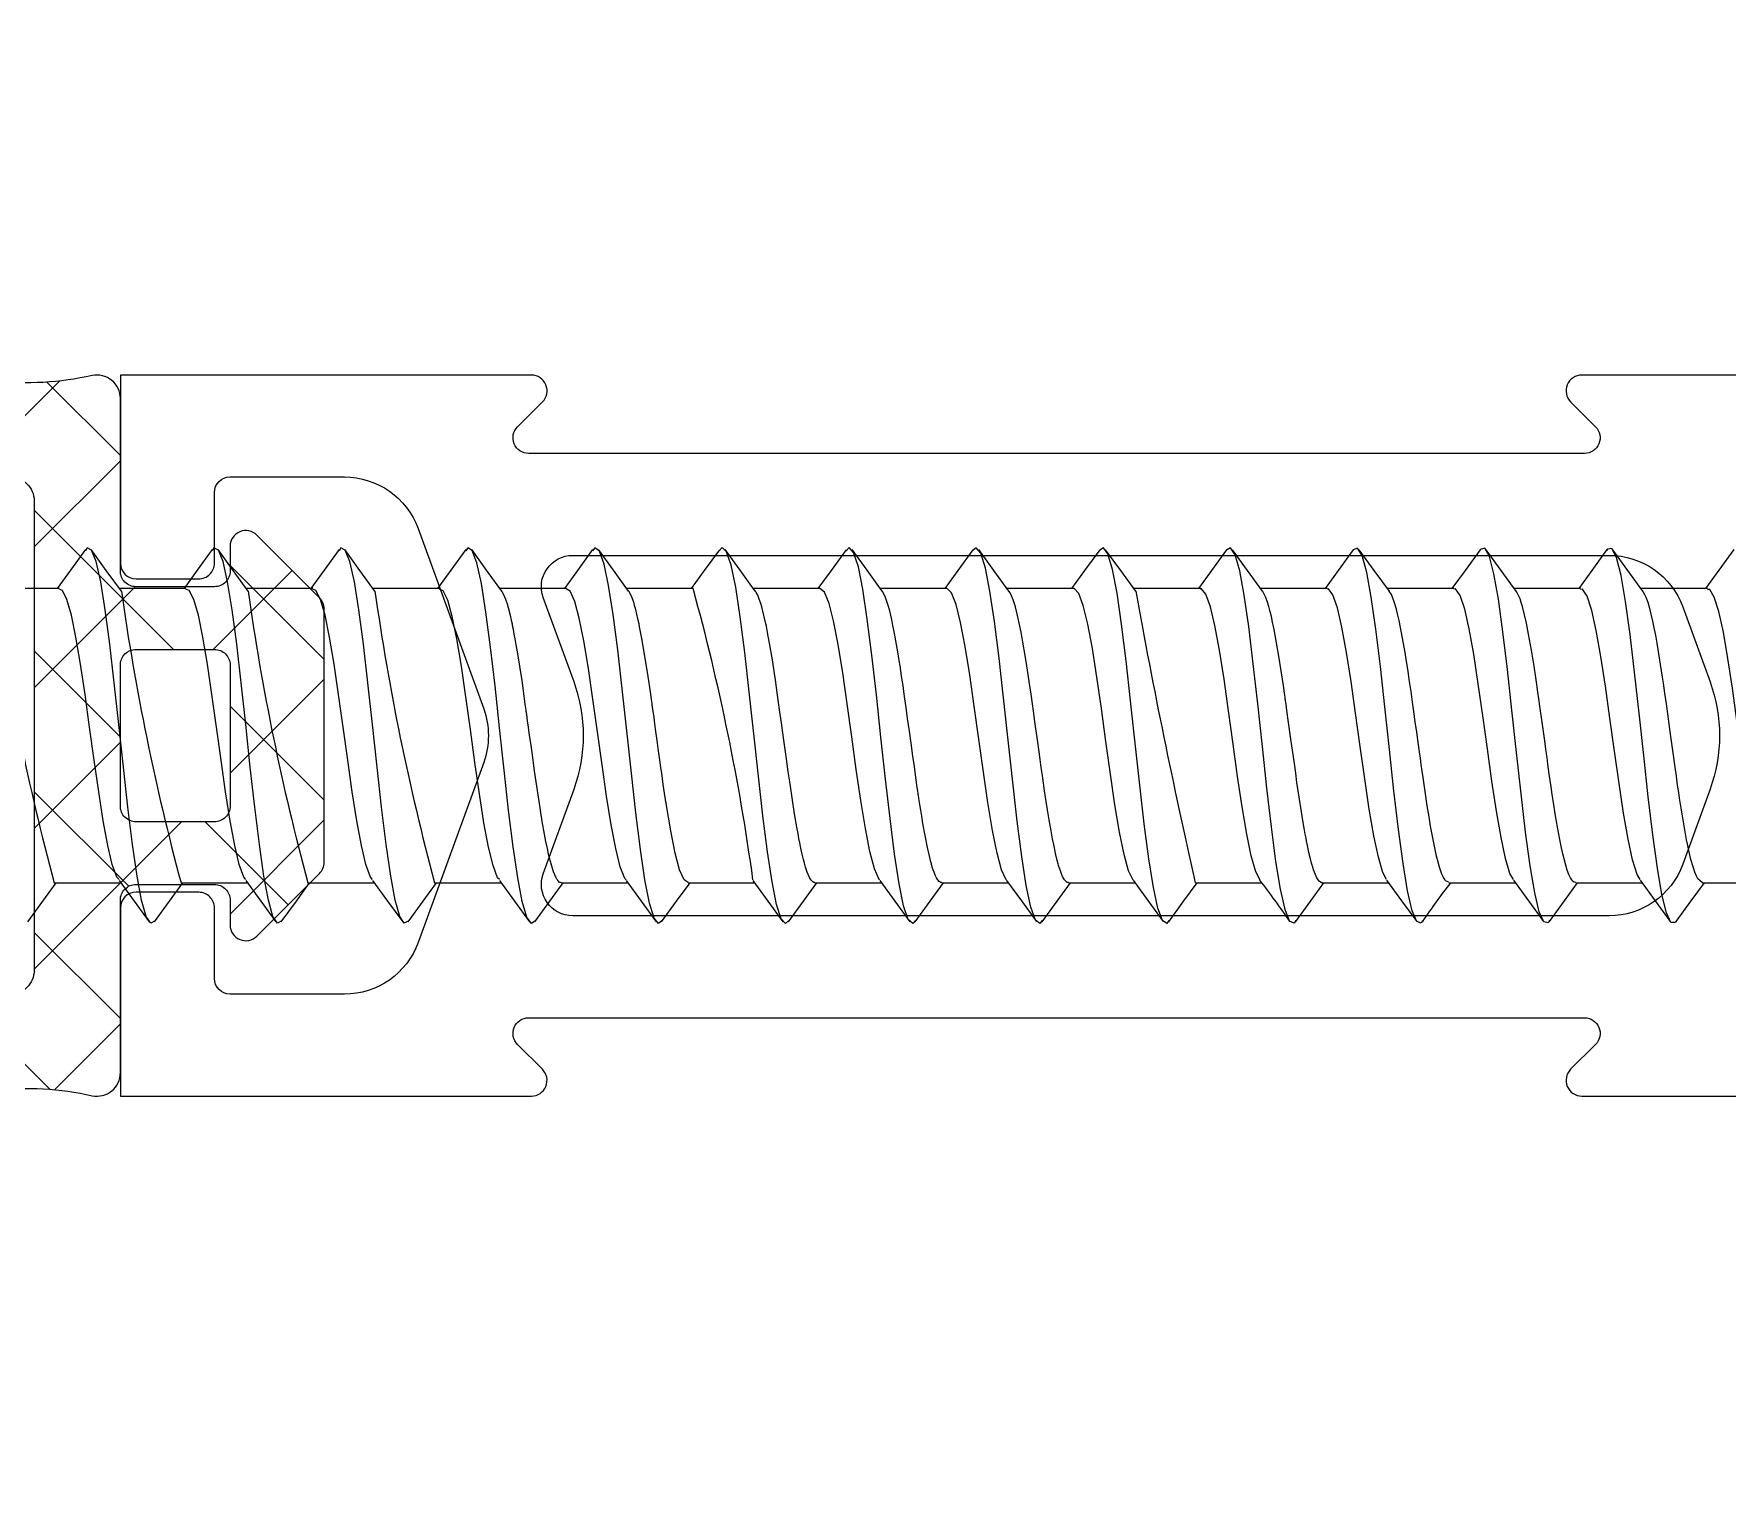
# Model space of a CAD drawing. Header units: millimetres. Extents: x 12 to 3612, y 18 to 315.
# Drawn here: x 2820.78 to 2842.39, y 188.79 to 207.33 of the extents above; entities that cross this region are included whole.
import ezdxf

# ---------------------------------------------------------------- set-up
doc = ezdxf.new("R2010")
doc.units = ezdxf.units.MM
doc.linetypes.add('SLD-Katı', pattern=[0])

# ---------------------------------------------------------------- blocks, each defined once
blk = doc.blocks.new('V2 48 42')
at = {"color": 0, "linetype": 'SLD-Katı', "lineweight": 15}
for p, q in [((-41.809, 100.709), (-41.809, 101.557)), ((-45.565, 100.772), (-45.565, 99.924)), ((-41.809, 99.092), (-41.809, 99.939)), ((-45.565, 99.154), (-45.565, 98.306)), ((-41.809, 97.474), (-41.809, 98.322)), ((-45.565, 97.537), (-45.565, 96.689)), ((-41.809, 95.856), (-41.809, 96.704)), ((-45.565, 95.919), (-45.565, 95.071)), ((-41.809, 94.239), (-41.809, 95.088)), ((-45.565, 94.302), (-45.565, 93.454)), ((-41.809, 92.621), (-41.809, 93.469)), ((-45.565, 92.684), (-45.565, 91.836)), ((-41.809, 91.004), (-41.809, 91.852)), ((-45.565, 91.067), (-45.565, 90.219)), ((-41.809, 89.386), (-41.809, 90.234)), ((-45.565, 89.449), (-45.565, 88.601)), ((-41.809, 87.769), (-41.809, 88.617)), ((-45.565, 87.832), (-45.565, 86.984)), ((-41.809, 86.151), (-41.809, 86.999)), ((-45.565, 86.214), (-45.565, 85.366)), ((-41.809, 84.534), (-41.809, 85.382)), ((-45.565, 84.597), (-45.565, 83.749)), ((-41.809, 82.916), (-41.809, 83.764)), ((-45.565, 82.979), (-45.565, 82.131)), ((-41.809, 81.299), (-41.809, 82.147)), ((-45.565, 81.362), (-45.565, 80.514)), ((-41.809, 79.681), (-41.809, 80.529)), ((-45.565, 79.744), (-45.565, 78.896))]:
    blk.add_line(p, q, dxfattribs=at)
at = {"color": 0, "linetype": 'SLD-Katı', "lineweight": 15, "flags": 128}
for points in [[(-41.853, 101.532), (-41.906, 101.497), (-42.085, 101.439), (-42.341, 101.382), (-42.67, 101.323), (-43.048, 101.265), (-43.456, 101.208), (-43.88, 101.149), (-44.29, 101.092), (-44.671, 101.034), (-45.005, 100.975), (-45.269, 100.919), (-45.455, 100.86), (-45.552, 100.801), (-45.553, 100.772)], [(-46.062, 101.108), (-45.796, 100.916), (-45.565, 100.748)], [(-41.809, 100.709), (-41.809, 100.708), (-41.857, 100.651), (-41.893, 100.631), (-41.945, 100.61), (-42.01, 100.588), (-42.107, 100.561), (-42.219, 100.536), (-42.286, 100.521), (-42.358, 100.507), (-42.433, 100.493), (-42.537, 100.474), (-42.661, 100.453), (-42.762, 100.437), (-42.887, 100.417), (-42.959, 100.406), (-43.056, 100.392), (-43.171, 100.376), (-43.283, 100.361), (-43.467, 100.335), (-43.676, 100.306), (-44.093, 100.248), (-44.228, 100.229), (-44.354, 100.211), (-44.458, 100.196), (-44.649, 100.166), (-44.866, 100.13), (-44.941, 100.116), (-45.005, 100.104), (-45.06, 100.093), (-45.106, 100.084), (-45.149, 100.074), (-45.307, 100.037), (-45.386, 100.014), (-45.407, 100.007), (-45.442, 99.994), (-45.485, 99.975), (-45.523, 99.954), (-45.53, 99.948)], [(-41.314, 100.374), (-41.579, 100.565), (-41.809, 100.733)], [(-41.323, 100.374), (-41.302, 100.363), (-41.303, 100.307), (-41.425, 100.248), (-41.661, 100.19), (-41.996, 100.133), (-42.421, 100.074), (-42.907, 100.017), (-43.431, 99.959), (-43.973, 99.9), (-44.495, 99.843), (-44.978, 99.785), (-45.399, 99.726), (-45.729, 99.67), (-45.959, 99.611), (-46.074, 99.553), (-46.068, 99.496), (-46.053, 99.489)], [(-41.842, 99.915), (-41.578, 100.106), (-41.314, 100.298)], [(-45.531, 99.949), (-45.795, 99.757), (-46.059, 99.565)], [(-41.852, 99.915), (-41.916, 99.875), (-42.101, 99.817), (-42.363, 99.76), (-42.696, 99.701), (-43.077, 99.644), (-43.486, 99.586), (-43.911, 99.527), (-44.319, 99.47), (-44.698, 99.412), (-45.027, 99.353), (-45.285, 99.297), (-45.465, 99.238), (-45.555, 99.18), (-45.553, 99.154)], [(-46.06, 99.489), (-45.795, 99.298), (-45.565, 99.13)], [(-41.811, 99.092), (-41.815, 99.07), (-41.831, 99.052), (-41.845, 99.041), (-41.871, 99.025), (-41.916, 99.003), (-41.969, 98.984), (-42.18, 98.927), (-42.253, 98.911), (-42.34, 98.893), (-42.45, 98.872), (-42.663, 98.835), (-42.857, 98.804), (-42.934, 98.793), (-43.032, 98.778), (-43.196, 98.755), (-43.323, 98.737), (-43.407, 98.726), (-43.434, 98.722), (-43.45, 98.72), (-43.454, 98.719), (-43.455, 98.719), (-43.455, 98.719), (-43.455, 98.719), (-43.455, 98.719), (-43.455, 98.719), (-43.455, 98.719), (-43.455, 98.719), (-43.455, 98.719), (-43.455, 98.719), (-43.456, 98.719), (-43.457, 98.719), (-43.461, 98.718), (-43.513, 98.711), (-43.618, 98.696), (-43.829, 98.667), (-44.061, 98.635), (-44.157, 98.621), (-44.24, 98.61), (-44.338, 98.596), (-44.43, 98.583), (-44.571, 98.561), (-44.777, 98.528), (-44.98, 98.491), (-45.123, 98.462), (-45.23, 98.439), (-45.336, 98.411), (-45.385, 98.396), (-45.431, 98.381), (-45.482, 98.359), (-45.516, 98.341), (-45.53, 98.331)], [(-41.314, 98.756), (-41.579, 98.948), (-41.809, 99.115)], [(-41.326, 98.757), (-41.298, 98.742), (-41.308, 98.685), (-41.438, 98.626), (-41.682, 98.568), (-42.024, 98.512), (-42.455, 98.452), (-42.944, 98.395), (-43.47, 98.338), (-44.013, 98.278), (-44.531, 98.222), (-45.011, 98.164), (-45.427, 98.105), (-45.749, 98.048), (-45.971, 97.99), (-46.077, 97.931), (-46.063, 97.874), (-46.057, 97.872)], [(-41.842, 98.297), (-41.579, 98.489), (-41.314, 98.681)], [(-45.531, 98.331), (-45.794, 98.139), (-46.059, 97.948)], [(-41.851, 98.297), (-41.927, 98.253), (-42.118, 98.195), (-42.385, 98.139), (-42.723, 98.079), (-43.105, 98.022), (-43.517, 97.965), (-43.942, 97.906), (-44.348, 97.849), (-44.724, 97.791), (-45.049, 97.732), (-45.301, 97.675), (-45.475, 97.617), (-45.558, 97.558), (-45.554, 97.537)], [(-46.059, 97.872), (-45.795, 97.68), (-45.565, 97.513)], [(-41.818, 97.474), (-41.833, 97.432), (-41.85, 97.42), (-41.875, 97.405), (-41.92, 97.384), (-41.968, 97.367), (-42.006, 97.354), (-42.072, 97.336), (-42.148, 97.317), (-42.424, 97.259), (-42.531, 97.24), (-42.65, 97.22), (-42.79, 97.197), (-42.975, 97.169), (-43.151, 97.144), (-43.234, 97.132), (-43.316, 97.121), (-43.397, 97.11), (-43.478, 97.098), (-43.567, 97.086), (-43.732, 97.063), (-43.863, 97.045), (-43.959, 97.032), (-44.022, 97.023), (-44.113, 97.01), (-44.248, 96.991), (-44.402, 96.969), (-44.508, 96.953), (-44.631, 96.934), (-44.749, 96.914), (-45.066, 96.857), (-45.157, 96.838), (-45.24, 96.819), (-45.3, 96.804), (-45.395, 96.776), (-45.486, 96.74), (-45.529, 96.713)], [(-41.325, 97.138), (-41.294, 97.12), (-41.313, 97.064), (-41.452, 97.005), (-41.704, 96.947), (-42.053, 96.89), (-42.489, 96.831), (-42.981, 96.773), (-43.51, 96.716), (-44.052, 96.657), (-44.568, 96.6), (-45.044, 96.542), (-45.453, 96.483), (-45.769, 96.427), (-45.983, 96.368), (-46.08, 96.309), (-46.058, 96.254)], [(-41.843, 96.679), (-41.579, 96.871), (-41.314, 97.063)], [(-45.531, 96.714), (-45.795, 96.522), (-46.059, 96.33)], [(-41.849, 96.679), (-41.938, 96.632), (-42.135, 96.574), (-42.408, 96.517), (-42.749, 96.458), (-43.134, 96.401), (-43.548, 96.343), (-43.972, 96.284), (-44.376, 96.227), (-44.749, 96.169), (-45.07, 96.11), (-45.316, 96.054), (-45.484, 95.995), (-45.56, 95.936), (-45.555, 95.919)], [(-46.059, 96.254), (-45.795, 96.062), (-45.565, 95.895)], [(-41.811, 95.856), (-41.809, 95.848), (-41.829, 95.819), (-41.844, 95.806), (-41.871, 95.79), (-41.924, 95.766), (-41.973, 95.747), (-42.01, 95.736), (-42.022, 95.732), (-42.029, 95.73), (-42.031, 95.729), (-42.031, 95.729), (-42.031, 95.729), (-42.031, 95.729), (-42.031, 95.729), (-42.031, 95.729), (-42.031, 95.729), (-42.031, 95.729), (-42.031, 95.729), (-42.031, 95.729), (-42.032, 95.729), (-42.035, 95.728), (-42.06, 95.721), (-42.115, 95.707), (-42.195, 95.689), (-42.283, 95.67), (-42.339, 95.658), (-42.376, 95.651), (-42.431, 95.641), (-42.506, 95.627), (-42.602, 95.61), (-42.712, 95.592), (-43.087, 95.535), (-43.208, 95.519), (-43.329, 95.502), (-43.473, 95.482), (-43.64, 95.458), (-43.854, 95.429), (-44.008, 95.407), (-44.086, 95.396), (-44.132, 95.39), (-44.132, 95.39), (-44.133, 95.39), (-44.133, 95.39), (-44.133, 95.39), (-44.133, 95.39), (-44.133, 95.39), (-44.133, 95.39), (-44.133, 95.39), (-44.133, 95.39), (-44.14, 95.389), (-44.152, 95.387), (-44.178, 95.384), (-44.228, 95.377), (-44.327, 95.363), (-44.701, 95.305), (-44.872, 95.276), (-45.039, 95.244), (-45.133, 95.225), (-45.207, 95.209), (-45.284, 95.191), (-45.333, 95.177), (-45.389, 95.16), (-45.451, 95.138), (-45.525, 95.1), (-45.53, 95.096)], [(-41.313, 95.521), (-41.577, 95.712), (-41.809, 95.88)], [(-41.328, 95.521), (-41.292, 95.498), (-41.319, 95.442), (-41.467, 95.383), (-41.726, 95.325), (-42.082, 95.268), (-42.524, 95.209), (-43.018, 95.152), (-43.549, 95.094), (-44.091, 95.035), (-44.604, 94.978), (-45.077, 94.92), (-45.48, 94.861), (-45.788, 94.805), (-45.994, 94.746), (-46.083, 94.688), (-46.054, 94.637)], [(-45.531, 95.096), (-45.795, 94.904), (-46.059, 94.712)], [(-41.84, 95.066), (-41.949, 95.01), (-42.152, 94.952), (-42.431, 94.895), (-42.776, 94.836), (-43.164, 94.779), (-43.579, 94.721), (-44.003, 94.662), (-44.405, 94.606), (-44.775, 94.547), (-45.09, 94.488), (-45.331, 94.432), (-45.493, 94.373), (-45.562, 94.315), (-45.556, 94.302)], [(-46.059, 94.637), (-45.794, 94.445), (-45.565, 94.278)], [(-41.312, 93.902), (-41.576, 94.093), (-41.809, 94.263)], [(-41.327, 93.903), (-41.29, 93.877), (-41.326, 93.82), (-41.483, 93.761), (-41.749, 93.704), (-42.112, 93.646), (-42.559, 93.587), (-43.056, 93.53), (-43.589, 93.472), (-44.129, 93.413), (-44.64, 93.357), (-45.109, 93.298), (-45.506, 93.24), (-45.807, 93.183), (-46.005, 93.124), (-46.084, 93.066), (-46.051, 93.019)], [(-41.84, 93.446), (-41.584, 93.633), (-41.314, 93.828)], [(-45.531, 93.478), (-45.795, 93.287), (-46.059, 93.095)], [(-41.84, 93.447), (-41.961, 93.388), (-42.17, 93.331), (-42.454, 93.273), (-42.804, 93.214), (-43.193, 93.157), (-43.61, 93.099), (-44.033, 93.04), (-44.433, 92.984), (-44.8, 92.925), (-45.11, 92.867), (-45.346, 92.81), (-45.501, 92.751), (-45.564, 92.693), (-45.558, 92.684)], [(-46.059, 93.019), (-45.795, 92.827), (-45.565, 92.66)], [(-41.811, 92.621), (-41.813, 92.604), (-41.824, 92.589), (-41.847, 92.569), (-41.888, 92.546), (-41.924, 92.53), (-41.96, 92.517), (-41.993, 92.506), (-42.031, 92.494), (-42.054, 92.488), (-42.054, 92.488), (-42.054, 92.488), (-42.054, 92.488), (-42.054, 92.488), (-42.054, 92.488), (-42.054, 92.488), (-42.054, 92.488), (-42.055, 92.488), (-42.055, 92.487), (-42.057, 92.487), (-42.06, 92.486), (-42.067, 92.484), (-42.08, 92.481), (-42.108, 92.474), (-42.166, 92.46), (-42.297, 92.432), (-42.368, 92.418), (-42.472, 92.398), (-42.613, 92.373), (-42.741, 92.352), (-42.847, 92.336), (-42.982, 92.315), (-43.08, 92.302), (-43.179, 92.288), (-43.28, 92.274), (-43.382, 92.259), (-43.48, 92.246), (-43.632, 92.225), (-43.834, 92.196), (-43.997, 92.174), (-44.092, 92.16), (-44.215, 92.144), (-44.346, 92.125), (-44.466, 92.107), (-44.578, 92.09), (-44.711, 92.069), (-44.88, 92.039), (-45.007, 92.016), (-45.104, 91.996), (-45.219, 91.972), (-45.33, 91.943), (-45.421, 91.914), (-45.47, 91.894), (-45.509, 91.875), (-45.532, 91.86)], [(-41.311, 92.284), (-41.575, 92.475), (-41.809, 92.645)], [(-41.326, 92.284), (-41.288, 92.255), (-41.333, 92.198), (-41.498, 92.139), (-41.772, 92.082), (-42.142, 92.024), (-42.594, 91.965), (-43.094, 91.909), (-43.629, 91.85), (-44.168, 91.791), (-44.676, 91.735), (-45.141, 91.676), (-45.531, 91.618), (-45.825, 91.561), (-46.015, 91.502), (-46.085, 91.445), (-46.048, 91.401)], [(-41.839, 91.83), (-41.576, 92.02), (-41.313, 92.211)], [(-45.532, 91.861), (-45.795, 91.669), (-46.06, 91.477)], [(-41.842, 91.83), (-41.845, 91.825), (-41.974, 91.766), (-42.188, 91.709), (-42.477, 91.651), (-42.831, 91.592), (-43.222, 91.536), (-43.641, 91.477), (-44.063, 91.419), (-44.461, 91.362), (-44.825, 91.303), (-45.13, 91.245), (-45.36, 91.188), (-45.509, 91.129), (-45.564, 91.072), (-45.561, 91.067)], [(-46.059, 91.402), (-45.795, 91.21), (-45.565, 91.043)], [(-41.812, 91.004), (-41.81, 90.994), (-41.815, 90.983), (-41.826, 90.969), (-41.844, 90.954), (-41.872, 90.937), (-41.907, 90.92), (-41.942, 90.906), (-41.974, 90.895), (-42.009, 90.883), (-42.02, 90.88), (-42.025, 90.878), (-42.025, 90.878), (-42.025, 90.878), (-42.025, 90.878), (-42.025, 90.878), (-42.026, 90.878), (-42.026, 90.878), (-42.026, 90.878), (-42.026, 90.878), (-42.027, 90.878), (-42.028, 90.877), (-42.032, 90.877), (-42.038, 90.875), (-42.05, 90.871), (-42.077, 90.864), (-42.133, 90.85), (-42.26, 90.822), (-42.565, 90.764), (-42.657, 90.749), (-42.737, 90.735), (-42.806, 90.725), (-42.883, 90.713), (-42.928, 90.706), (-42.928, 90.706), (-42.928, 90.706), (-42.928, 90.706), (-42.928, 90.706), (-42.928, 90.706), (-42.929, 90.706), (-42.929, 90.706), (-42.93, 90.706), (-42.931, 90.705), (-42.934, 90.705), (-42.94, 90.704), (-42.952, 90.702), (-42.976, 90.699), (-43.024, 90.692), (-43.123, 90.678), (-43.324, 90.65), (-43.42, 90.636), (-43.56, 90.617), (-43.743, 90.592), (-43.907, 90.569), (-44.046, 90.549), (-44.158, 90.534), (-44.25, 90.521), (-44.328, 90.51), (-44.393, 90.5), (-44.447, 90.492), (-44.519, 90.482), (-44.538, 90.479), (-44.544, 90.478), (-44.546, 90.477), (-44.548, 90.477), (-44.549, 90.477), (-44.555, 90.476), (-44.575, 90.473), (-44.645, 90.462), (-44.755, 90.444), (-44.897, 90.419), (-44.97, 90.405), (-45.034, 90.393), (-45.091, 90.381), (-45.141, 90.371), (-45.185, 90.362), (-45.277, 90.34), (-45.346, 90.321), (-45.397, 90.305), (-45.451, 90.285), (-45.494, 90.266), (-45.527, 90.246), (-45.531, 90.243)], [(-41.31, 90.666), (-41.574, 90.857), (-41.809, 91.028)], [(-41.325, 90.666), (-41.288, 90.634), (-41.341, 90.577), (-41.515, 90.517), (-41.795, 90.46), (-42.172, 90.403), (-42.629, 90.344), (-43.132, 90.287), (-43.668, 90.228), (-44.206, 90.17), (-44.712, 90.113), (-45.172, 90.054), (-45.556, 89.996), (-45.842, 89.94), (-46.024, 89.88), (-46.086, 89.823), (-46.046, 89.784)], [(-41.838, 90.213), (-41.575, 90.404), (-41.312, 90.595)], [(-45.532, 90.243), (-45.796, 90.051), (-46.06, 89.859)], [(-41.844, 90.213), (-41.851, 90.204), (-41.987, 90.144), (-42.206, 90.088), (-42.501, 90.03), (-42.859, 89.971), (-43.252, 89.914), (-43.672, 89.856), (-44.093, 89.797), (-44.489, 89.74), (-44.849, 89.682), (-45.15, 89.623), (-45.374, 89.567), (-45.516, 89.507), (-45.565, 89.45), (-45.564, 89.449)], [(-46.059, 89.784), (-45.795, 89.592), (-45.565, 89.425)], [(-41.81, 89.386), (-41.811, 89.374), (-41.82, 89.358), (-41.829, 89.349), (-41.833, 89.345), (-41.843, 89.337), (-41.875, 89.318), (-41.942, 89.288), (-42.007, 89.266), (-42.057, 89.252), (-42.106, 89.239), (-42.172, 89.223), (-42.252, 89.206), (-42.32, 89.192), (-42.374, 89.182), (-42.437, 89.17), (-42.518, 89.155), (-42.69, 89.126), (-42.891, 89.094), (-43.07, 89.068), (-43.223, 89.046), (-43.418, 89.019), (-43.659, 88.986), (-43.851, 88.959), (-44.014, 88.936), (-44.11, 88.923), (-44.202, 88.91), (-44.301, 88.896), (-44.398, 88.882), (-44.479, 88.87), (-44.653, 88.843), (-44.867, 88.807), (-44.956, 88.79), (-45.028, 88.777), (-45.083, 88.766), (-45.111, 88.76), (-45.184, 88.744), (-45.274, 88.723), (-45.331, 88.708), (-45.374, 88.695), (-45.429, 88.676), (-45.477, 88.656), (-45.514, 88.637), (-45.529, 88.627), (-45.533, 88.625)], [(-41.31, 89.048), (-41.574, 89.24), (-41.809, 89.41)], [(-41.324, 89.049), (-41.287, 89.012), (-41.35, 88.955), (-41.532, 88.896), (-41.82, 88.839), (-42.203, 88.781), (-42.664, 88.722), (-43.17, 88.665), (-43.708, 88.607), (-44.244, 88.548), (-44.747, 88.492), (-45.203, 88.433), (-45.58, 88.375), (-45.86, 88.318), (-46.033, 88.259), (-46.086, 88.201), (-46.045, 88.166)], [(-41.838, 88.595), (-41.575, 88.787), (-41.311, 88.978)], [(-45.532, 88.625), (-45.796, 88.433), (-46.06, 88.242)], [(-46.059, 88.167), (-45.795, 87.975), (-45.565, 87.808)], [(-41.813, 87.769), (-41.845, 87.718), (-41.973, 87.66), (-42.185, 87.603), (-42.472, 87.546), (-42.822, 87.487), (-42.822, 87.487), (-42.822, 87.487), (-42.822, 87.487), (-42.823, 87.487), (-42.824, 87.487), (-42.826, 87.486), (-42.83, 87.486), (-42.841, 87.484), (-42.871, 87.48), (-42.954, 87.467), (-43.064, 87.451), (-43.209, 87.431), (-43.274, 87.422), (-43.348, 87.412), (-43.431, 87.4), (-43.523, 87.387), (-43.624, 87.373), (-43.74, 87.357), (-43.837, 87.344), (-43.916, 87.333), (-44, 87.321), (-44.044, 87.315), (-44.044, 87.315), (-44.044, 87.315), (-44.044, 87.315), (-44.044, 87.315), (-44.044, 87.315), (-44.044, 87.315), (-44.045, 87.315), (-44.045, 87.314), (-44.047, 87.314), (-44.05, 87.314), (-44.057, 87.313), (-44.069, 87.311), (-44.095, 87.308), (-44.146, 87.301), (-44.247, 87.287), (-44.442, 87.258), (-44.804, 87.2), (-44.924, 87.179), (-45.013, 87.162), (-45.075, 87.15), (-45.111, 87.142), (-45.177, 87.128), (-45.238, 87.115), (-45.294, 87.1), (-45.345, 87.086), (-45.371, 87.078), (-45.409, 87.066), (-45.454, 87.049), (-45.5, 87.028), (-45.528, 87.011), (-45.532, 87.007)], [(-41.31, 87.43), (-41.574, 87.622), (-41.809, 87.793)], [(-41.322, 87.431), (-41.288, 87.391), (-41.359, 87.333), (-41.55, 87.274), (-41.844, 87.217), (-42.235, 87.159), (-42.7, 87.1), (-43.208, 87.044), (-43.748, 86.985), (-44.282, 86.926), (-44.782, 86.87), (-45.234, 86.811), (-45.603, 86.753), (-45.876, 86.696), (-46.041, 86.637), (-46.085, 86.58), (-46.045, 86.549)], [(-41.838, 86.978), (-41.574, 87.17), (-41.31, 87.361)], [(-45.532, 87.008), (-45.796, 86.816), (-46.06, 86.624)], [(-41.848, 86.978), (-41.865, 86.96), (-42.014, 86.901), (-42.244, 86.844), (-42.55, 86.786), (-42.914, 86.727), (-43.312, 86.671), (-43.734, 86.612), (-44.153, 86.554), (-44.544, 86.497), (-44.898, 86.438), (-45.187, 86.38), (-45.4, 86.323), (-45.529, 86.264), (-45.559, 86.214)], [(-46.06, 86.55), (-45.795, 86.358), (-45.565, 86.19)], [(-41.809, 86.151), (-41.81, 86.142), (-41.813, 86.133), (-41.818, 86.125), (-41.829, 86.114), (-41.832, 86.111), (-41.834, 86.109), (-41.834, 86.109), (-41.834, 86.109), (-41.834, 86.109), (-41.834, 86.109), (-41.834, 86.109), (-41.834, 86.109), (-41.834, 86.109), (-41.835, 86.109), (-41.835, 86.109), (-41.835, 86.108), (-41.837, 86.107), (-41.839, 86.105), (-41.844, 86.102), (-41.855, 86.094), (-41.881, 86.08), (-41.95, 86.05), (-42.05, 86.019), (-42.151, 85.993), (-42.244, 85.973), (-42.337, 85.954), (-42.427, 85.937), (-42.592, 85.907), (-42.764, 85.879), (-43.153, 85.821), (-43.269, 85.805), (-43.407, 85.786), (-43.565, 85.764), (-43.69, 85.746), (-43.794, 85.732), (-43.875, 85.721), (-43.955, 85.709), (-43.977, 85.706), (-43.983, 85.706), (-43.984, 85.705), (-43.986, 85.705), (-43.986, 85.705), (-43.986, 85.705), (-43.986, 85.705), (-43.986, 85.705), (-43.986, 85.705), (-43.986, 85.705), (-43.986, 85.705), (-43.987, 85.705), (-43.989, 85.705), (-43.992, 85.704), (-43.998, 85.703), (-44.011, 85.702), (-44.037, 85.698), (-44.088, 85.691), (-44.19, 85.677), (-44.388, 85.649), (-44.755, 85.591), (-44.847, 85.575), (-44.921, 85.562), (-44.98, 85.551), (-45.041, 85.539), (-45.072, 85.533), (-45.072, 85.533), (-45.072, 85.533), (-45.072, 85.533), (-45.072, 85.533), (-45.072, 85.533), (-45.072, 85.533), (-45.073, 85.533), (-45.073, 85.533), (-45.074, 85.532), (-45.077, 85.532), (-45.081, 85.531), (-45.09, 85.529), (-45.107, 85.526), (-45.14, 85.519), (-45.204, 85.505), (-45.317, 85.477), (-45.365, 85.463), (-45.424, 85.443), (-45.483, 85.418), (-45.522, 85.397), (-45.531, 85.39)], [(-41.31, 85.813), (-41.574, 86.005), (-41.809, 86.175)], [(-41.32, 85.813), (-41.289, 85.769), (-41.369, 85.711), (-41.568, 85.652), (-41.87, 85.596), (-42.267, 85.537), (-42.736, 85.478), (-43.247, 85.422), (-43.787, 85.363), (-44.32, 85.305), (-44.817, 85.248), (-45.264, 85.189), (-45.626, 85.132), (-45.892, 85.074), (-46.048, 85.015), (-46.083, 84.958), (-46.045, 84.932)], [(-41.838, 85.36), (-41.574, 85.552), (-41.309, 85.744)], [(-45.532, 85.39), (-45.77, 85.217), (-46.06, 85.007)], [(-41.849, 85.36), (-41.873, 85.338), (-42.028, 85.279), (-42.264, 85.223), (-42.575, 85.164), (-42.942, 85.105), (-43.342, 85.049), (-43.765, 84.99), (-44.183, 84.932), (-44.572, 84.875), (-44.921, 84.816), (-45.205, 84.759), (-45.413, 84.701), (-45.535, 84.642), (-45.557, 84.597)], [(-46.06, 84.932), (-45.796, 84.741), (-45.565, 84.573)], [(-41.31, 84.196), (-41.575, 84.388), (-41.809, 84.558)], [(-41.317, 84.196), (-41.291, 84.147), (-41.38, 84.089), (-41.587, 84.03), (-41.895, 83.974), (-42.299, 83.915), (-42.772, 83.857), (-43.286, 83.8), (-43.827, 83.741), (-44.358, 83.683), (-44.852, 83.626), (-45.293, 83.567), (-45.649, 83.51), (-45.907, 83.452), (-46.055, 83.393), (-46.081, 83.337), (-46.046, 83.315)], [(-41.838, 83.743), (-41.574, 83.935), (-41.309, 84.127)], [(-45.532, 83.773), (-45.795, 83.581), (-46.06, 83.389)], [(-41.849, 83.743), (-41.881, 83.716), (-42.043, 83.657), (-42.285, 83.601), (-42.6, 83.542), (-42.971, 83.484), (-43.373, 83.427), (-43.796, 83.368), (-44.212, 83.31), (-44.599, 83.253), (-44.944, 83.194), (-45.223, 83.137), (-45.425, 83.079), (-45.54, 83.02), (-45.555, 82.979)], [(-46.06, 83.315), (-45.796, 83.123), (-45.565, 82.955)], [(-41.31, 82.578), (-41.575, 82.77), (-41.809, 82.94)], [(-41.317, 82.578), (-41.291, 82.53), (-41.38, 82.472), (-41.587, 82.413), (-41.895, 82.356), (-42.299, 82.298), (-42.772, 82.239), (-43.286, 82.183), (-43.827, 82.124), (-44.358, 82.066), (-44.852, 82.009), (-45.293, 81.95), (-45.649, 81.893), (-45.907, 81.835), (-46.055, 81.776), (-46.081, 81.719), (-46.046, 81.697)], [(-41.838, 82.125), (-41.574, 82.318), (-41.309, 82.51)], [(-45.532, 82.155), (-45.795, 81.964), (-46.06, 81.772)], [(-41.849, 82.125), (-41.881, 82.099), (-42.043, 82.04), (-42.285, 81.984), (-42.6, 81.925), (-42.971, 81.866), (-43.373, 81.81), (-43.796, 81.751), (-44.212, 81.693), (-44.599, 81.636), (-44.944, 81.577), (-45.223, 81.52), (-45.425, 81.462), (-45.54, 81.403), (-45.555, 81.362)], [(-46.06, 81.697), (-45.796, 81.506), (-45.565, 81.338)], [(-41.31, 80.961), (-41.575, 81.153), (-41.809, 81.323)], [(-41.317, 80.961), (-41.291, 80.912), (-41.38, 80.854), (-41.587, 80.795), (-41.895, 80.739), (-42.299, 80.68), (-42.772, 80.622), (-43.286, 80.565), (-43.827, 80.506), (-44.358, 80.448), (-44.852, 80.391), (-45.293, 80.332), (-45.649, 80.275), (-45.907, 80.217), (-46.055, 80.158), (-46.081, 80.102), (-46.046, 80.08)], [(-41.838, 80.508), (-41.574, 80.7), (-41.309, 80.892)], [(-45.532, 80.538), (-45.795, 80.346), (-46.06, 80.154)], [(-41.849, 80.508), (-41.881, 80.481), (-42.043, 80.422), (-42.285, 80.366), (-42.6, 80.307), (-42.971, 80.249), (-43.373, 80.192), (-43.796, 80.133), (-44.212, 80.075), (-44.599, 80.018), (-44.944, 79.959), (-45.223, 79.902), (-45.425, 79.844), (-45.54, 79.785), (-45.555, 79.744)], [(-46.06, 80.08), (-45.796, 79.888), (-45.565, 79.72)], [(-41.31, 79.343), (-41.575, 79.535), (-41.809, 79.705)]]:
    blk.add_lwpolyline(points, dxfattribs=at)
at = {"color": 0, "linetype": 'SLD-Katı', "lineweight": 15}
for centre, radius, start, end in [((-37.517, 102.904), 6.904, 231.563, 236.6273), ((-34.924, 86.086), 11.333, 124.3251, 127.6212), ((-60.651, 176.912), 84.793, 280.27156, 282.83855), ((-37.954, 60.218), 28.643, 97.8104, 105.4043), ((-49.815, 114.194), 30.721, 278.0149, 285.1058), ((-49.815, 112.576), 30.721, 278.0149, 285.1058), ((-49.815, 110.959), 30.721, 278.0149, 285.1058), ((-49.815, 109.341), 30.721, 278.0149, 285.1058)]:
    blk.add_arc(centre, radius, start, end, dxfattribs=at)
blk = doc.blocks.new('A08002')
h = blk.add_hatch()
h.set_pattern_fill('ANSI37', color=35, scale=0.4, angle=270, style=0)
h.set_pattern_definition([(315, (610.7944, -10555.9678), (0.89802561, 0.89802561), []), (45, (610.7944, -10555.9678), (-0.89802561, 0.89802561), [])])
h.paths.add_polyline_path([(-2228.13, 2717.49, -0.082083), (-2228.058, 2718.747, 0.47338), (-2228.352, 2719.106), (-2230.554, 2719.106, -0.414214), (-2230.754, 2719.306), (-2230.754, 2720.306, -0.414214), (-2230.554, 2720.506), (-2230.236, 2720.506, 0.668179), (-2230.095, 2720.847), (-2230.895, 2721.647, 0.198912), (-2231.036, 2721.706), (-2232.654, 2721.706), (-2234.271, 2721.706, 0.198912), (-2234.412, 2721.647), (-2235.212, 2720.847, 0.668179), (-2235.071, 2720.506), (-2234.754, 2720.506, -0.414214), (-2234.554, 2720.306), (-2234.554, 2719.306, -0.414214), (-2234.754, 2719.106), (-2236.955, 2719.106, 0.47338), (-2237.249, 2718.747, -0.082083), (-2237.177, 2717.49, -0.368658), (-2237.659, 2717.055, -0.000066), (-2241.066, 2717.055, 0.765828), (-2241.311, 2716.106), (-2232.654, 2716.106), (-2223.996, 2716.106, 0.765828), (-2224.241, 2717.055, -0.000066), (-2227.648, 2717.055, -0.368658)])
h.paths.add_polyline_path([(-2233.754, 2719.306), (-2233.754, 2720.306, -0.414214), (-2233.554, 2720.506), (-2232.654, 2720.506), (-2231.754, 2720.506, -0.414214), (-2231.554, 2720.306), (-2231.554, 2719.306, -0.414214), (-2231.754, 2719.106), (-2232.654, 2719.106), (-2233.554, 2719.106, -0.414214)], flags=16)
h.paths.add_polyline_path([(-2235.96, 2717.369, 0.025161), (-2235.952, 2717.694, -0.425964), (-2235.652, 2718.006), (-2232.654, 2718.006), (-2229.655, 2718.006, -0.425964), (-2229.355, 2717.694, 0.025161), (-2229.347, 2717.369, -0.342638), (-2229.568, 2717.055), (-2232.654, 2717.055), (-2235.739, 2717.055, -0.342638)], flags=16)
at = {"color": 31}
blk.add_lwpolyline([(-2237.254, 2743.385), (-2237.254, 2737.75, 0.668179), (-2236.912, 2737.608), (-2236.595, 2737.925, -0.668178), (-2236.254, 2737.784), (-2236.254, 2724.315, -0.668178), (-2236.595, 2724.174), (-2236.912, 2724.491, 0.668179), (-2237.254, 2724.35), (-2237.254, 2719.106), (-2236.035, 2719.106), (-2234.854, 2719.106, 0.414213), (-2234.654, 2719.306), (-2234.654, 2720.106, 0.414214), (-2234.854, 2720.306), (-2235.754, 2720.306, -0.414213), (-2235.954, 2720.506), (-2235.954, 2721.964, -0.315299), (-2235.296, 2722.904), (-2232.996, 2723.741, -0.176326), (-2232.312, 2723.741), (-2230.012, 2722.904, -0.315299), (-2229.354, 2721.964), (-2229.354, 2720.506, -0.414213), (-2229.554, 2720.306), (-2230.454, 2720.306, 0.414214), (-2230.654, 2720.106), (-2230.654, 2719.306, 0.414213), (-2230.454, 2719.106), (-2229.272, 2719.106), (-2228.054, 2719.106), (-2228.054, 2724.35, 0.668179), (-2228.395, 2724.491), (-2228.712, 2724.174, -0.668178), (-2229.054, 2724.315), (-2229.054, 2737.784, -0.668178), (-2228.712, 2737.925), (-2228.395, 2737.608, 0.668179), (-2228.054, 2737.75), (-2228.054, 2743.385, 0.687281)], format="xyb", dxfattribs=at)
blk.add_lwpolyline([(-2230.354, 2738.098), (-2230.354, 2724.877, -0.520567), (-2230.89, 2724.501), (-2231.97, 2724.894, 0.176327), (-2233.338, 2724.894), (-2234.417, 2724.501, -0.520567), (-2234.954, 2724.877), (-2234.954, 2738.098, -0.315299), (-2234.296, 2739.038), (-2233.338, 2739.387, -0.176327), (-2231.97, 2739.387), (-2231.012, 2739.038, -0.315299)], format="xyb", close=True, dxfattribs=at)
at = {"color": 35}
for points in [[(-2228.13, 2717.49, -0.082083), (-2228.058, 2718.747, 0.47338), (-2228.352, 2719.106), (-2230.554, 2719.106, -0.414214), (-2230.754, 2719.306), (-2230.754, 2720.306, -0.414214), (-2230.554, 2720.506), (-2230.236, 2720.506, 0.668179), (-2230.095, 2720.847), (-2230.895, 2721.647, 0.198912), (-2231.036, 2721.706), (-2232.654, 2721.706), (-2234.271, 2721.706, 0.198912), (-2234.412, 2721.647), (-2235.212, 2720.847, 0.668179), (-2235.071, 2720.506), (-2234.754, 2720.506, -0.414214), (-2234.554, 2720.306), (-2234.554, 2719.306, -0.414214), (-2234.754, 2719.106), (-2236.955, 2719.106, 0.47338), (-2237.249, 2718.747, -0.082083), (-2237.177, 2717.49, -0.368658)], [(-2237.659, 2717.055, -0.000066), (-2241.066, 2717.055, 0.765828)], [(-2224.241, 2717.055, -0.000066), (-2227.648, 2717.055, -0.368658)]]:
    blk.add_lwpolyline(points, format="xyb", dxfattribs=at)
for points in [[(-2233.754, 2719.306), (-2233.754, 2720.306, -0.414214), (-2233.554, 2720.506), (-2232.654, 2720.506), (-2231.754, 2720.506, -0.414214), (-2231.554, 2720.306), (-2231.554, 2719.306, -0.414214), (-2231.754, 2719.106), (-2232.654, 2719.106), (-2233.554, 2719.106, -0.414214)], [(-2235.96, 2717.369, 0.025161), (-2235.952, 2717.694, -0.425964), (-2235.652, 2718.006), (-2232.654, 2718.006), (-2229.655, 2718.006, -0.425964), (-2229.355, 2717.694, 0.025161), (-2229.347, 2717.369, -0.342638), (-2229.568, 2717.055), (-2232.654, 2717.055), (-2235.739, 2717.055, -0.342638)]]:
    blk.add_lwpolyline(points, format="xyb", close=True, dxfattribs=at)

msp = doc.modelspace()

# ---------------------------------------------------------------- block references
at = {"rotation": 270}
for name, p in [('A08002', (102.782, -2034.274)), ('V2 48 42', (2741.363, 154.693))]:
    msp.add_blockref(name, p, dxfattribs=at)

doc.saveas('drawing.dxf')
